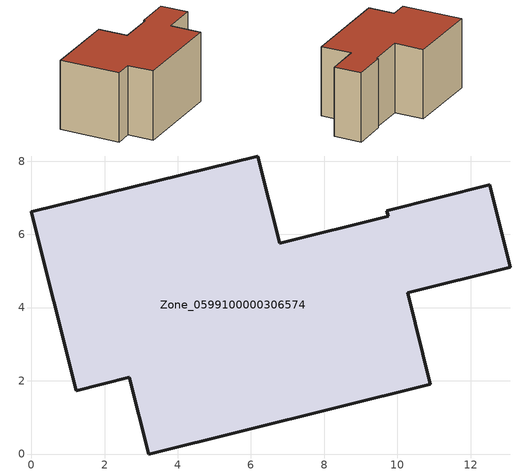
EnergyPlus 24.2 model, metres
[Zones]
Zone_0599100000306574
 floor ground (C_G): 10.28,4.4 10.9,1.9 3.21,0 2.68,2.1 1.23,1.73 0,6.62 6.18,8.14 6.78,5.76 9.75,6.5 9.71,6.65 12.52,7.36 13.08,5.1 z0
 wall outside (C_F): 12.52,7.36 9.71,6.65 9.75,6.5 6.78,5.76 6.18,8.14 0,6.62 1.23,1.73 2.68,2.1 3.21,0 10.9,1.9 10.28,4.4 13.08,5.1 12.52,7.36 z0:5.81
 roof outside (C_R): 6.78,5.76 6.18,8.14 0,6.62 1.23,1.73 2.68,2.1 3.21,0 10.9,1.9 10.28,4.4 13.08,5.1 12.52,7.36 9.71,6.65 9.75,6.5 z5.81
[BUILDING]
Pand.0599100000306574: North Axis=0; Terrain=City; Loads Convergence Tolerance Value=0.04; Temperature Convergence Tolerance Value=0.4; Solar Distribution=FullExterior; Maximum Number of Warmup Days=25; Minimum Number of Warmup Days=1
[Site:Location]
Rotterdam.The.Hague.AP_ZH_NLD Design_Conditions: Latitude=51.96; Longitude=4.45; Time Zone=1; Elevation=-4.5
[SITE:GROUNDTEMPERATURE:BUILDINGSURFACE]
18, 18, 18, 18, 18, 18, 18, 18, 18, 18, 18, 18
[MATERIAL] Thermal Absorptance=0.9; Solar Absorptance=0.7; Visible Absorptance=0.7
Name | Roughness | Thickness | Conductivity | Density | Specific Heat
G.TI.1965-1974 | MediumSmooth | 0.15 | 0.882353 | 540 | 1210
F.TI.1965-1974 | Rough | 0.3 | 0.697674 | 1920 | 840
R.TI.1965-1974 | MediumRough | 0.2 | 0.232558 | 1500 | 1000
[CONSTRUCTION]
C_G: G.TI.1965-1974
C_F: F.TI.1965-1974
C_R: R.TI.1965-1974
[ZONE]
Zone_0599100000306574: Type=1; Multiplier=1; Ceiling Height=Autocalculate; Volume=Autocalculate; Floor Area=autocalculate; Part of Total Floor Area=Yes
[ZONEINFILTRATION:DESIGNFLOWRATE]
Infil_Zone_0599100000306574: Zone or ZoneList or Space or SpaceList=Zone_0599100000306574; Schedule=AlwaysOn; Design Flow Rate Calculation Method=Flow/Area; Flow Rate per Floor Area=0.003; Constant Term Coefficient=1; Temperature Term Coefficient=0; Velocity Term Coefficient=0; Velocity Squared Term Coefficient=0
[HVACTEMPLATE:ZONE:IDEALLOADSAIRSYSTEM]
Zone_0599100000306574: Maximum Heating Supply Air Temperature=50; Minimum Cooling Supply Air Temperature=13; Maximum Heating Supply Air Humidity Ratio=0.0156; Minimum Cooling Supply Air Humidity Ratio=0.0077; Heating Limit=NoLimit; Cooling Limit=NoLimit; Dehumidification Control Type=ConstantSensibleHeatRatio; Cooling Sensible Heat Ratio=0.7; Dehumidification Setpoint=60; Humidification Control Type=None; Humidification Setpoint=30; Outdoor Air Method=None; Outdoor Air Flow Rate per Person=0.00944; Outdoor Air Flow Rate per Zone Floor Area=0; Outdoor Air Flow Rate per Zone=0; Demand Controlled Ventilation Type=None; Outdoor Air Economizer Type=NoEconomizer; Heat Recovery Type=None; Sensible Heat Recovery Effectiveness=0.7; Latent Heat Recovery Effectiveness=0.65
[ZONECONTROL:THERMOSTAT]
ThermostatControl_Zone_0599100000306574: Zone or ZoneList=Zone_0599100000306574; Control Type Schedule=DualSetpointControlType; Control 1=Thermostat_Zone_0599100000306574; Temperature Difference Between Cutout And Setpoint=0
[THERMOSTATSETPOINT:DUALSETPOINT]
Thermostat_Zone_0599100000306574: Heating Setpoint Temperature Schedule=HeatingSetpoint_Zone_0599100000306574; Cooling Setpoint Temperature Schedule=CoolingSetpoint_Zone_0599100000306574
[SCHEDULE:COMPACT]
HeatingSetpoint_Zone_0599100000306574: Through: 12/31, For: AllDays, Until: 24:00, 21
CoolingSetpoint_Zone_0599100000306574: Through: 12/31, For: AllDays, Until: 24:00, 24
DualSetpointControlType: Through: 12/31, For: AllDays, Until: 24:00, 4
AlwaysOn: Through: 12/31, For: AllDays, Until: 24:00, 1
